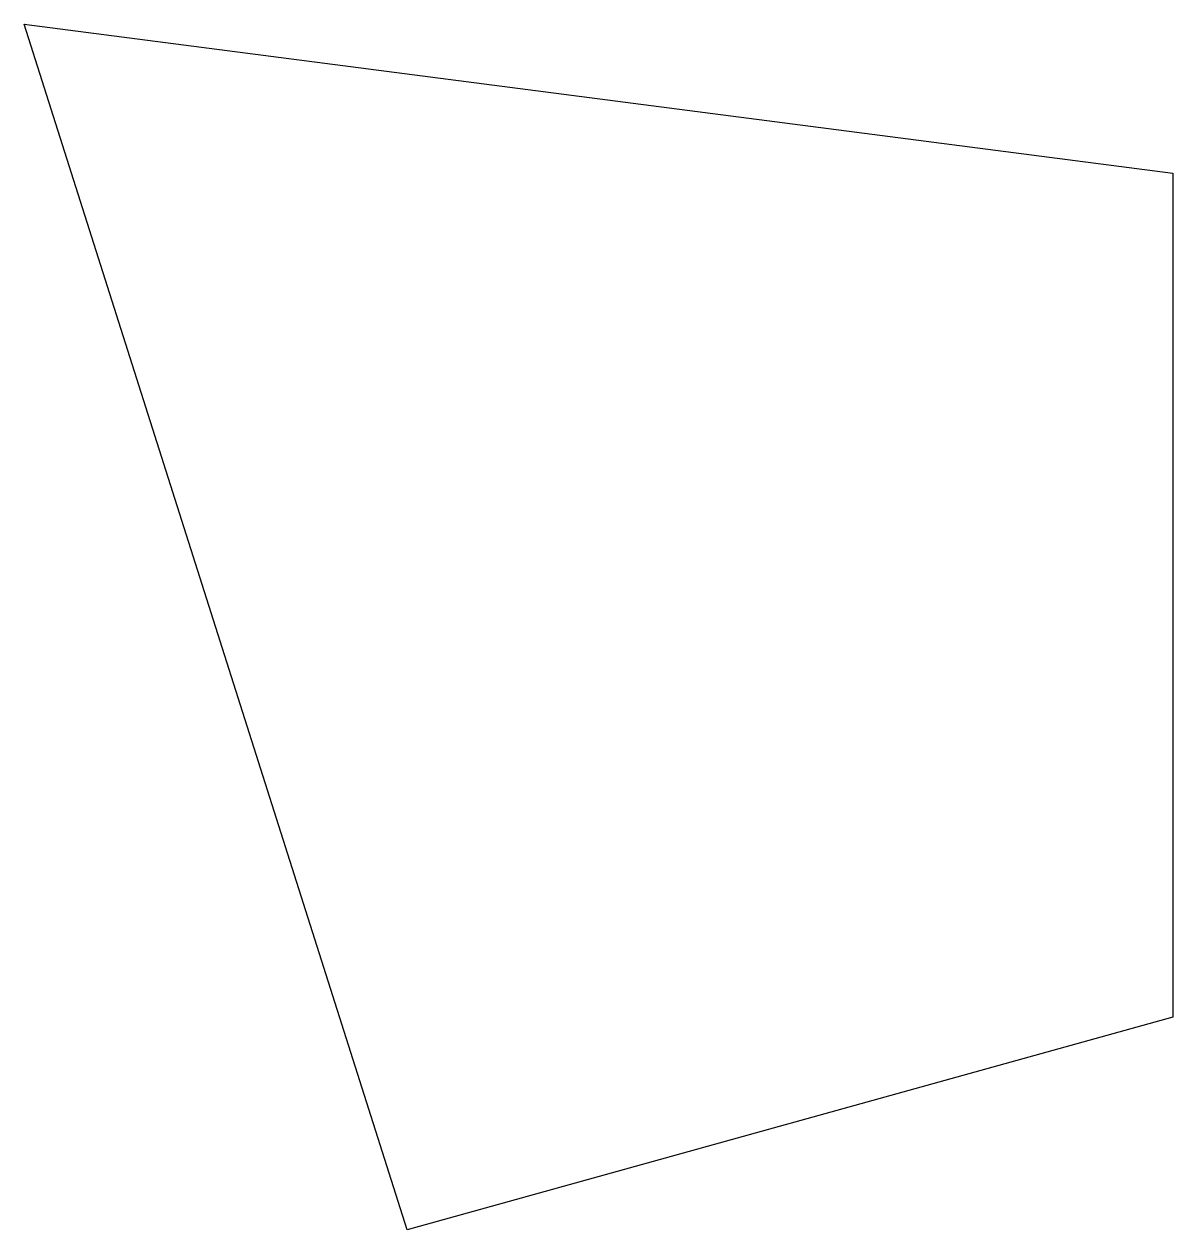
# Model space of a CAD drawing. Header units: millimetres. Extents: x -36 to 45, y -51 to 34.
import ezdxf

# ---------------------------------------------------------------- set-up
doc = ezdxf.new("R2010")
doc.units = ezdxf.units.MM

msp = doc.modelspace()

# ---------------------------------------------------------------- linework, layer by layer
for p, q in [((-9, -51), (-36, 34)), ((-36, 34), (45, 23.5)), ((45, 23.5), (45, -36)), ((45, -36), (-9, -51))]:
    msp.add_line(p, q)

doc.saveas('drawing.dxf')
